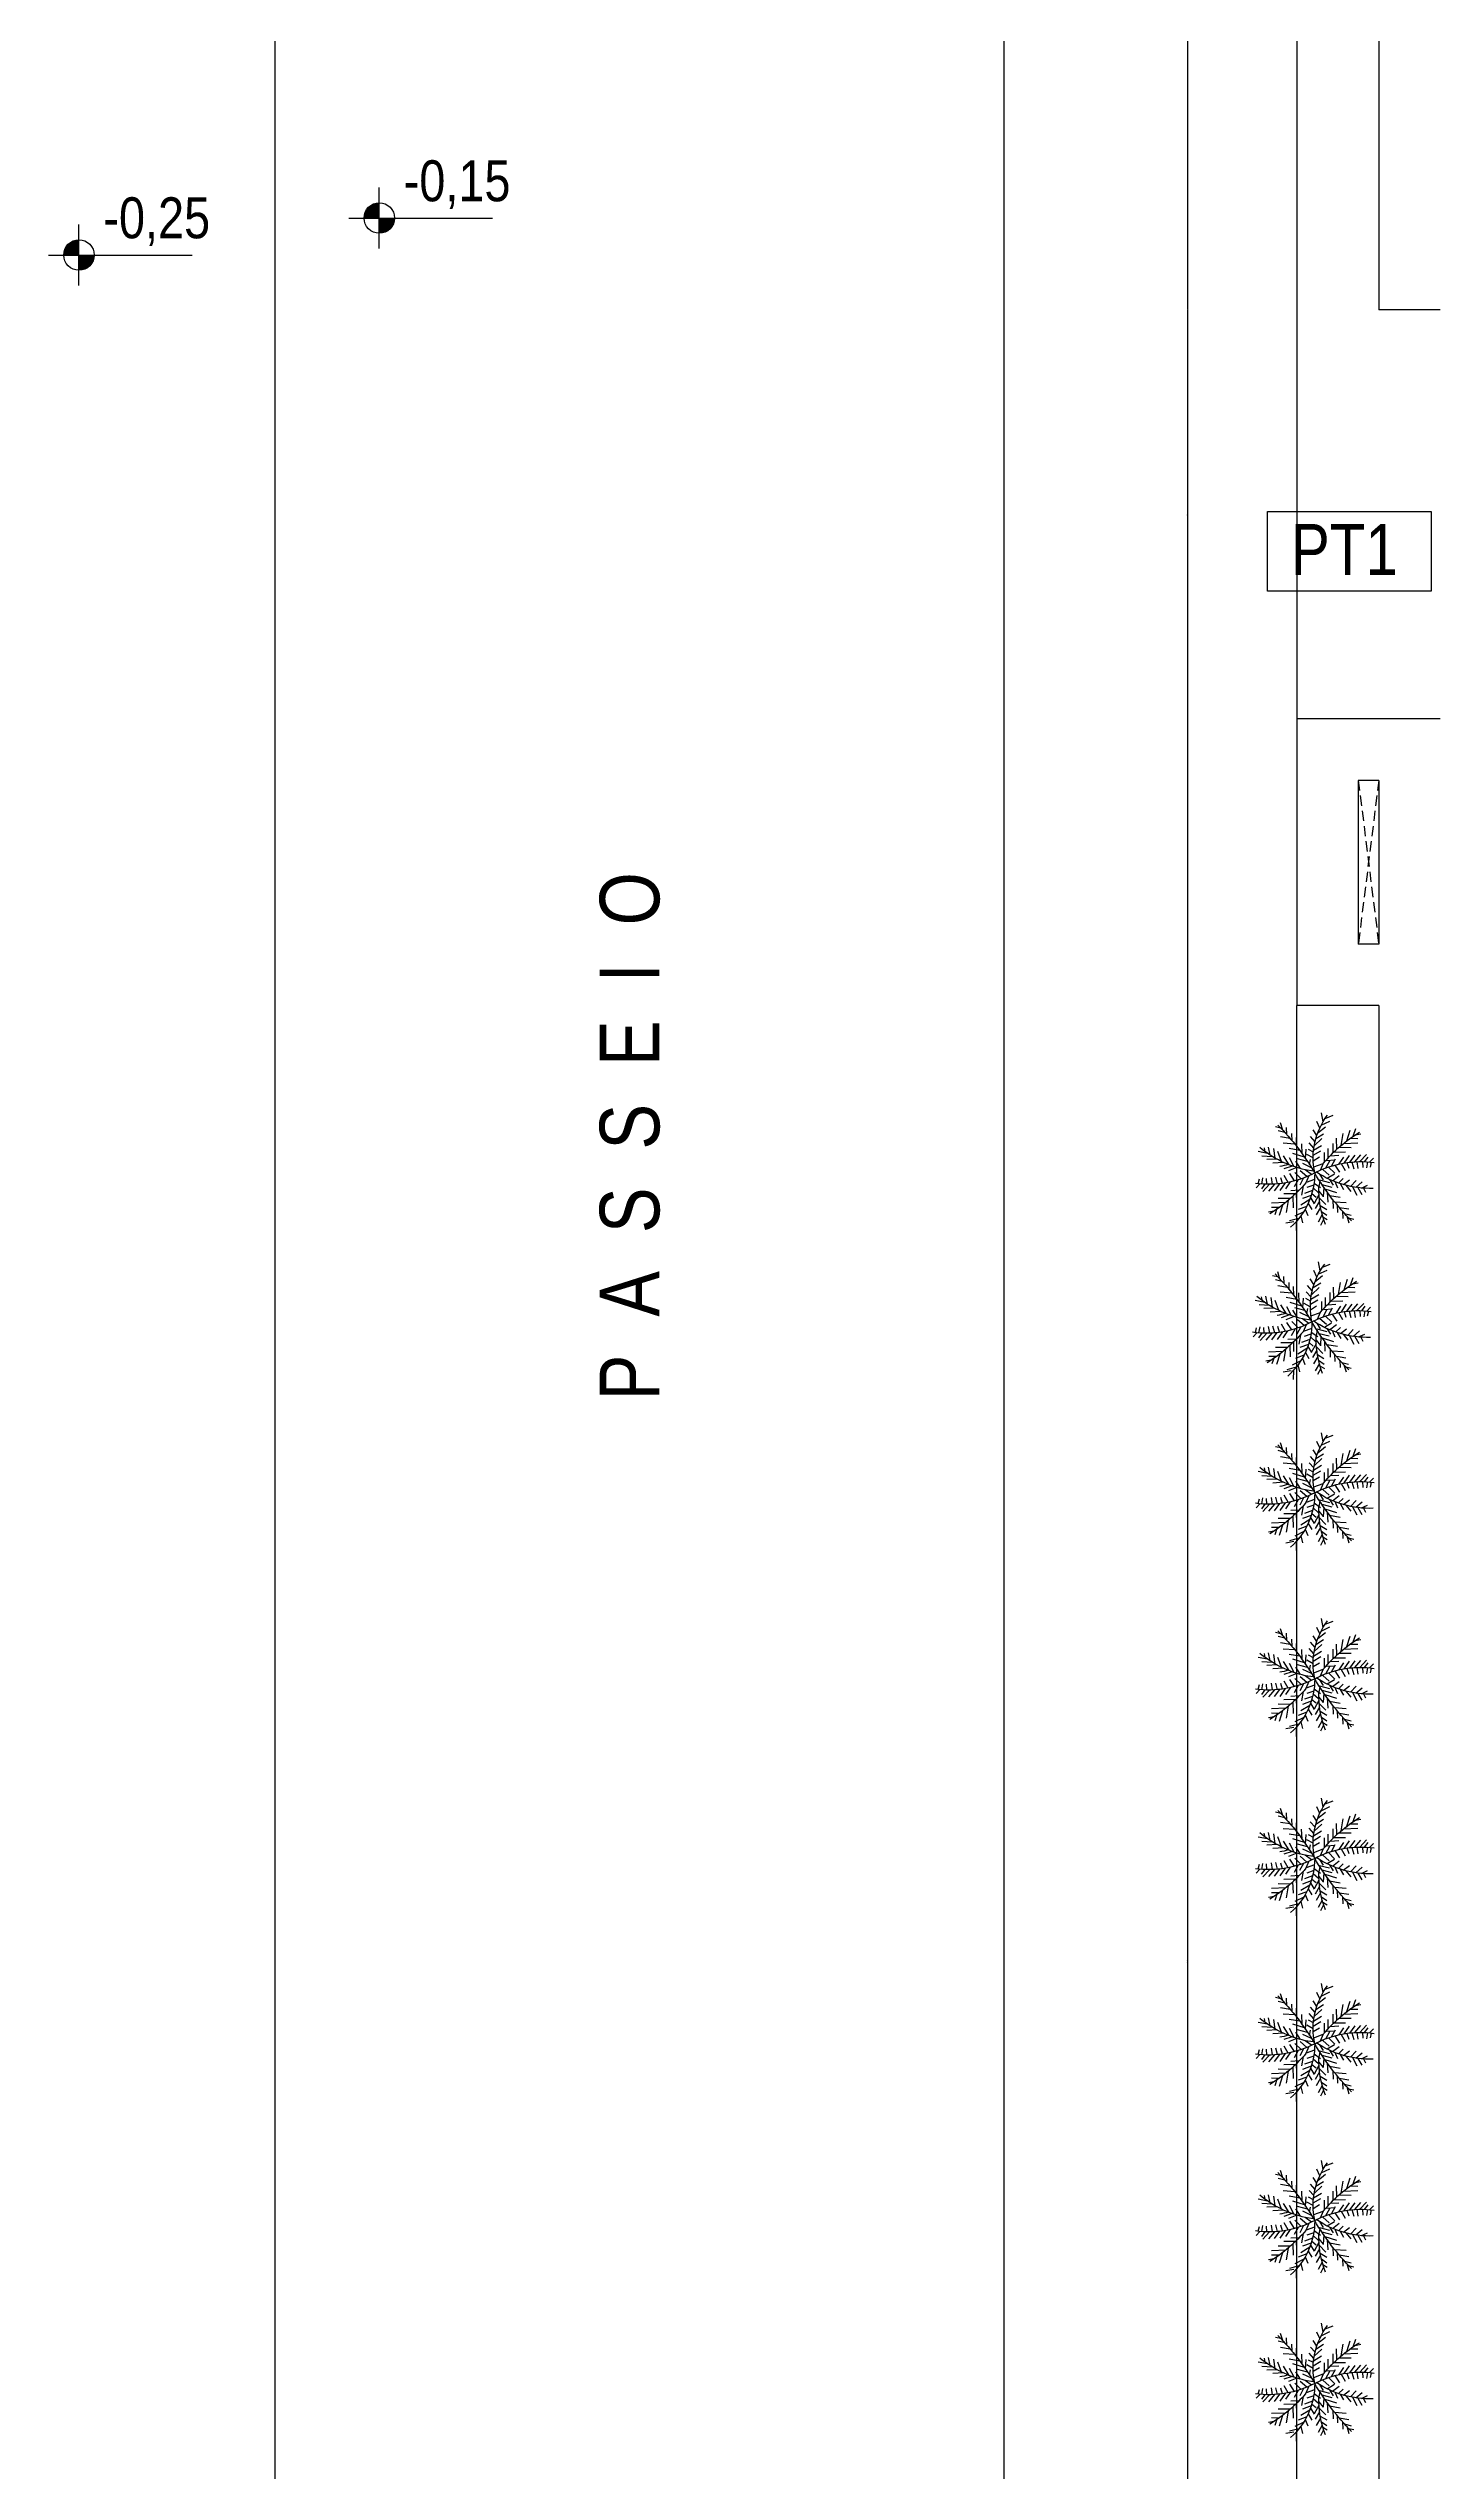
# Model space of a CAD drawing. Header units: millimetres. Extents: x -6300 to 1991, y -4770 to 4545.
# Drawn here: x -3025 to -2686, y -3688 to -3096 of the extents above; entities that cross this region are included whole.
import ezdxf
from ezdxf.enums import TextEntityAlignment as Align

# ---------------------------------------------------------------- set-up
doc = ezdxf.new("R2010")
doc.units = ezdxf.units.MM
doc.header["$LTSCALE"] = 20
doc.header["$MEASUREMENT"] = 0
doc.linetypes.add('HIDDEN2', pattern=[0.1875, 0.125, -0.0625])
doc.layers.get('0').update_dxf_attribs({"linetype": 'CONTINUOUS'})
doc.layers.get('DEFPOINTS').update_dxf_attribs({"linetype": 'CONTINUOUS'})
for name, color, linetype, lineweight in [('E-Pen-C', 4, 'CONTINUOUS', 15), ('E-Pen-G', 3, 'CONTINUOUS', 30), ('E-Txt-W', 7, 'CONTINUOUS', 20)]:
    doc.layers.add(name, color=color, linetype=linetype, lineweight=lineweight)
for name, color, linetype in [('E-txt-g', 3, 'CONTINUOUS'), ('HIDROSSANITÁRIO', 8, 'CONTINUOUS'), ('VE', 118, 'CONTINUOUS')]:
    doc.layers.add(name, color=color, linetype=linetype)
doc.styles.add('F2', font='ARIALN.TTF')
doc.styles.add('REG60', font='romans.shx', dxfattribs={"width": 0.8, "height": 0.15})
doc.styles.add('REG80', font='romans.shx', dxfattribs={"width": 0.8, "height": 0.2})
doc.dimstyles.new('DIMENSION-1', dxfattribs={"dimtxt": 0.145, "dimasz": 0.07, "dimexe": 1, "dimexo": 0, "dimgap": 0.12, "dimtad": 1, "dimzin": 7, "dimdsep": 46, "dimtxsty": 'F2', "dimblk1": 'TRACO', "dimblk2": 'TRACO', "dimsah": 1, "dimcen": 1, "dimse1": 1, "dimse2": 1, "dimclrd": 4, "dimclre": 256, "dimclrt": 4, "dimadec": 8, "dimazin": 0, "dimtfac": 1, "dimtix": 1, "dimtmove": 2, "dimatfit": 3, "dimldrblk": 'TRACO', "dimfxl": 1, "dimtolj": 1, "dimtzin": 0, "dimarcsym": 0})

# ---------------------------------------------------------------- blocks, each defined once
blk = doc.blocks.new('TXT-AMB75')
at = {"layer": 'E-txt-g', "style": 'REG80', "width": 0.8, "flags": 8}
blk.add_attdef('TXT', text='', height=0.2, dxfattribs=at).set_placement((0.0055, 0.2964), align=Align.CENTER)
at = {"layer": 'E-Txt-W', "style": 'REG60', "width": 0.8, "flags": 8}
blk.add_attdef('TXT', text='', height=0.15, dxfattribs=at).set_placement((0.0055, 0.0271), align=Align.CENTER)
blk = doc.blocks.new('NV')
at = {"color": 4, "linetype": 'ByBlock', "ltscale": 0.5}
for p, q in [((-1.4143, -0.1421), (-1.4143, 0.1067)), ((-1.5387, -0.0177), (-0.9535, -0.0177))]:
    blk.add_line(p, q, dxfattribs=at)
at = {"color": 4, "ltscale": 2.5}
blk.add_circle((-1.4143, -0.0177), 0.0622, dxfattribs=at)
at = {"color": 4}
for points in [[(-1.4143, -0.0177), (-1.4583, 0.0263), (-1.4765, -0.0177), (-1.4717, 0.0061)], [(-1.4143, -0.0177), (-1.4143, 0.0445), (-1.4583, 0.0263), (-1.4381, 0.0398)], [(-1.4143, -0.0177), (-1.3521, -0.0177), (-1.3703, -0.0617), (-1.3568, -0.0415)], [(-1.4143, -0.0177), (-1.3703, -0.0617), (-1.4143, -0.0799), (-1.3905, -0.0752)]]:
    blk.add_solid(points, dxfattribs=at)
at = {"layer": 'E-Txt-W', "color": 4, "ltscale": 2.5, "style": 'F2'}
blk.add_attdef('COTAPISO', (-1.3058, 0.0735), '', height=0.15, dxfattribs=at)
blk = doc.blocks.new('TRACO')
at = {"layer": 'E-Pen-C'}
for p, q in [((-1, 0), (1, 0)), ((0, 1), (0, -1))]:
    blk.add_line(p, q, dxfattribs=at)
at = {"layer": 'E-Pen-G'}
blk.add_line((-0.4, -0.4), (0.4, 0.4), dxfattribs=at)
blk = doc.blocks.new('*D1166')
at = {"layer": 'DEFPOINTS', "color": 0, "linetype": 'Continuous'}
for p in [(-2746.43, -3329.76), (-2719.71, -3329.76, -82.02), (-2719.71, -3797.17, -182.96)]:
    blk.add_point(p, dxfattribs=at)
at = {"layer": 'HIDROSSANITÁRIO', "color": 4, "linetype": 'Continuous', "lineweight": -2}
blk.add_line((-2746.43, -3797.1), (-2746.43, -3329.83), dxfattribs=at)
at = {"layer": 'HIDROSSANITÁRIO', "color": 4, "linetype": 'Continuous', "lineweight": -2, "xscale": 0.07, "yscale": 0.07, "zscale": 0.07}
for p, rotation in [((-2746.43, -3329.76), 90), ((-2746.43, -3797.17), 270)]:
    blk.add_blockref('TRACO', p, dxfattribs=dict(at, rotation=rotation))
at = {"layer": 'HIDROSSANITÁRIO', "color": 4, "linetype": 'Continuous', "insert": (-2746.63, -3563.47), "char_height": 0.145, "attachment_point": 5, "rotation": 90, "style": 'F2'}
blk.add_mtext('\\A1;467.41', dxfattribs=at)
blk = doc.blocks.new('*D1167')
at = {"layer": 'DEFPOINTS', "color": 0, "linetype": 'Continuous'}
for p in [(-2746.43, -3259.76), (-2719.71, -3259.76, -130.6), (-2719.71, -3329.76, -82.02)]:
    blk.add_point(p, dxfattribs=at)
at = {"layer": 'HIDROSSANITÁRIO', "color": 4, "linetype": 'Continuous', "lineweight": -2}
blk.add_line((-2746.43, -3329.69), (-2746.43, -3259.83), dxfattribs=at)
at = {"layer": 'HIDROSSANITÁRIO', "color": 4, "linetype": 'Continuous', "lineweight": -2, "xscale": 0.07, "yscale": 0.07, "zscale": 0.07}
for p, rotation in [((-2746.43, -3259.76), 90), ((-2746.43, -3329.76), 270)]:
    blk.add_blockref('TRACO', p, dxfattribs=dict(at, rotation=rotation))
at = {"layer": 'HIDROSSANITÁRIO', "color": 4, "linetype": 'Continuous', "insert": (-2746.63, -3294.76), "char_height": 0.145, "attachment_point": 5, "rotation": 90, "style": 'F2'}
blk.add_mtext('\\A1;70.00', dxfattribs=at)
blk = doc.blocks.new('*D1168')
at = {"layer": 'DEFPOINTS', "color": 0, "linetype": 'Continuous'}
for p in [(-2746.43, -3159.76), (-2699.71, -3159.76, -134.39), (-2719.71, -3259.76, -130.6)]:
    blk.add_point(p, dxfattribs=at)
at = {"layer": 'HIDROSSANITÁRIO', "color": 4, "linetype": 'Continuous', "lineweight": -2}
blk.add_line((-2746.43, -3259.69), (-2746.43, -3159.83), dxfattribs=at)
at = {"layer": 'HIDROSSANITÁRIO', "color": 4, "linetype": 'Continuous', "lineweight": -2, "xscale": 0.07, "yscale": 0.07, "zscale": 0.07}
for p, rotation in [((-2746.43, -3159.76), 90), ((-2746.43, -3259.76), 270)]:
    blk.add_blockref('TRACO', p, dxfattribs=dict(at, rotation=rotation))
at = {"layer": 'HIDROSSANITÁRIO', "color": 4, "linetype": 'Continuous', "insert": (-2746.63, -3209.76), "char_height": 0.145, "attachment_point": 5, "rotation": 90, "style": 'F2'}
blk.add_mtext('\\A1;100.00', dxfattribs=at)
blk = doc.blocks.new('*D1169')
at = {"layer": 'DEFPOINTS', "color": 0, "linetype": 'Continuous'}
for p in [(-2746.43, -3016.76), (-2699.71, -3016.76, -134.39), (-2699.71, -3159.76, -134.39)]:
    blk.add_point(p, dxfattribs=at)
at = {"layer": 'HIDROSSANITÁRIO', "color": 4, "linetype": 'Continuous', "lineweight": -2}
blk.add_line((-2746.43, -3159.69), (-2746.43, -3016.83), dxfattribs=at)
at = {"layer": 'HIDROSSANITÁRIO', "color": 4, "linetype": 'Continuous', "lineweight": -2, "xscale": 0.07, "yscale": 0.07, "zscale": 0.07}
for p, rotation in [((-2746.43, -3016.76), 90), ((-2746.43, -3159.76), 270)]:
    blk.add_blockref('TRACO', p, dxfattribs=dict(at, rotation=rotation))
at = {"layer": 'HIDROSSANITÁRIO', "color": 4, "linetype": 'Continuous', "insert": (-2746.63, -3088.26), "char_height": 0.145, "attachment_point": 5, "rotation": 90, "style": 'F2'}
blk.add_mtext('\\A1;143.00', dxfattribs=at)
blk = doc.blocks.new('*D1176')
at = {"layer": 'DEFPOINTS', "color": 0, "linetype": 'Continuous'}
for p in [(-2719.71, -1712.17, -182.96), (-2791.36, -3812.17), (-2719.71, -3812.17, -182.96)]:
    blk.add_point(p, dxfattribs=at)
at = {"layer": 'HIDROSSANITÁRIO', "color": 4, "linetype": 'Continuous', "lineweight": -2}
blk.add_line((-2791.36, -1712.24), (-2791.36, -3812.1), dxfattribs=at)
at = {"layer": 'HIDROSSANITÁRIO', "color": 4, "linetype": 'Continuous', "lineweight": -2, "xscale": 0.07, "yscale": 0.07, "zscale": 0.07}
for p, rotation in [((-2791.36, -1712.17), 90), ((-2791.36, -3812.17), 270)]:
    blk.add_blockref('TRACO', p, dxfattribs=dict(at, rotation=rotation))
at = {"layer": 'HIDROSSANITÁRIO', "color": 4, "linetype": 'Continuous', "insert": (-2791.55, -2762.17), "char_height": 0.145, "attachment_point": 5, "rotation": 90, "style": 'F2'}
blk.add_mtext('\\A1;2100.00', dxfattribs=at)
blk = doc.blocks.new('FLOR2')
at = {"layer": 'VE', "color": 8}
for p, q in [((-80.3, 253.3), (-101.6, 282.1)), ((-82.6, 266.8), (-71.8, 290.5)), ((53.2, 243.8), (73.7, 286)), ((-77.5, 238.1), (-64.7, 269)), ((53.7, 258.4), (40.8, 273)), ((52.3, 229.2), (26.3, 258.5)), ((51.1, 215.2), (79.6, 258.5)), ((-74.7, 224.4), (-101.7, 246.3)), ((-69.4, 199.7), (-47.7, 241.3)), ((49.4, 200.4), (16.6, 234.2)), ((48.1, 190.9), (79.6, 229.4)), ((-66.3, 186.3), (-93.5, 208.1)), ((-61.3, 166.2), (-30.7, 213.6)), ((43.9, 166.6), (16.6, 210)), ((42.1, 157.4), (74.8, 195.4)), ((187.8, 178.2), (161.1, 191.4)), ((197.1, 193.1), (174.8, 202.3)), ((-57.8, 153.1), (-91, 179.1)), ((-50.9, 128.4), (-27.3, 174.9)), ((34.9, 127.8), (16.6, 176)), ((174.2, 158.1), (152.7, 176.1)), ((193, 186.4), (218.9, 189.4)), ((179.9, 166.3), (207.2, 166.2)), ((-228.8, 121.8), (-258.8, 154)), ((-195.2, 116.4), (-211.3, 146.7)), ((-39.3, 91.1), (-19.9, 146.4)), ((27.5, 102.9), (6.9, 146.9)), ((157.5, 136.3), (134.7, 159.9)), ((166, 147.1), (213.3, 152.2)), ((-157.4, 106.1), (-168.5, 136.9)), ((-45.4, 110.2), (-82.7, 140.9)), ((30.7, 113.1), (65.1, 137.2)), ((141.8, 117.9), (121.5, 144.1)), ((-248.3, 123.4), (-282.9, 101.8)), ((-209.5, 119.1), (-251.1, 97.5)), ((-128.8, 95.1), (-135.3, 128.2)), ((105, 81.1), (89.8, 117)), ((125.4, 100.5), (108.7, 123.5)), ((150.9, 128.4), (195.6, 131.1)), ((-171.1, 110.4), (-216.8, 98.5)), ((-101.1, 81.5), (-107.5, 115.3)), ((-36.3, 82.2), (-75, 107.5)), ((-30.9, 66.6), (-12.1, 113)), ((17.2, 73.9), (2, 112.9)), ((23.1, 89.8), (60.2, 112.9)), ((134.9, 110.4), (178, 110.1)), ((-143, 100.9), (-184.2, 85)), ((-84.2, 71.5), (-80.2, 97.5)), ((-61, 55.7), (-56.7, 89.9)), ((81.1, 61.1), (66.9, 100.4)), ((115.6, 91), (160.4, 89.1)), ((-110.7, 86.6), (-160.6, 77.4)), ((-91.7, 76.1), (-133.4, 59.7)), ((-18.6, 33.4), (-9.2, 79.1)), ((54.7, 41.9), (48.8, 84.2)), ((97.7, 74.8), (137.5, 72.5)), ((189.8, 32.5), (233.7, 85.8)), ((-71.4, 63.1), (-110.4, 47.3)), ((-25, 50.2), (-47.6, 61.3)), ((28.8, 25.6), (25.9, 67.6)), ((127.7, 19.7), (162.5, 64.9)), ((161.6, 26), (195.9, 72.7)), ((228.3, 43.3), (249.4, 72.6)), ((256.3, 52.6), (276.4, 71.1)), ((-50.4, 47.4), (-82.6, 34.3)), ((-11.4, 15.4), (7.9, 51.4)), ((7.7, 13.9), (7.9, 51.4)), ((67, 50.6), (105.8, 45.4)), ((103.6, 16.2), (129.9, 47.5)), ((234.1, 50.4), (269.5, 38.8)), ((43.6, 34.6), (82.9, 28.8)), ((209.1, 37.6), (258.9, 19.8)), ((-162.2, -10.6), (-203.9, 23.1)), ((-138.3, -6.5), (-174.5, 20.9)), ((-104.1, -2.9), (-140.4, 24.4)), ((-79, 0.2), (-115.2, 27.6)), ((-27.9, 27.5), (-69, 0.4)), ((19.5, 20.2), (55.1, 11.7)), ((122.9, 19), (159.1, -8.4)), ((146.8, 23), (188.6, -10.7)), ((175.1, 28.9), (226.4, 2.4)), ((-190.4, -16.5), (-241.7, 10.1)), ((-34.8, -7.8), (-70.5, 0.7)), ((17.8, -11.5), (53.6, 12.1)), ((74.5, 13.1), (115.2, -7.4)), ((-224.4, -25.1), (-274.3, -7.4)), ((-176.9, -13.5), (-211.2, -60.3)), ((-143.1, -7.2), (-177.8, -52.5)), ((-119, -3.8), (-145.3, -35)), ((-90.2, -2.9), (-116.5, -34.1)), ((42.4, -25.6), (71.3, -6.3)), ((66.1, -36.8), (101.2, -13.5)), ((-260.6, -36.3), (-297.5, -24.2)), ((-205.1, -20), (-249, -73.3)), ((-59, -22.2), (-98.2, -16.3)), ((-43.8, -14.7), (-40.9, -56.7)), ((-17.4, -15.4), (-5.3, -45.9)), ((32.9, -20.5), (32.1, -58.5)), ((88.6, -45.5), (126.2, -21)), ((240.1, -54.5), (268.6, -27.6)), ((-271.7, -40.1), (-291.8, -58.6)), ((-243.7, -30.8), (-264.8, -60.1)), ((-82.4, -38.1), (-121.1, -32.9)), ((-70, -29.4), (-64.1, -71.7)), ((5.3, -32.4), (-13.4, -78.7)), ((9.6, -37.7), (32.3, -48.8)), ((54.4, -31.5), (57.1, -66)), ((80.3, -42.5), (81.7, -68.7)), ((109.3, -51.9), (156.4, -33)), ((143.9, -59.5), (181, -35.7)), ((173.3, -63.2), (215.7, -42.4)), ((212.6, -64.1), (249.1, -34.6)), ((-96.4, -48.6), (-82.2, -87.9)), ((-23.5, -56.8), (-61.5, -71.9)), ((15.6, -54.2), (-3.2, -100.5)), ((98.9, -48.8), (111.9, -80.7)), ((128.7, -56.7), (141.8, -87.8)), ((-113, -62.3), (-152.8, -60)), ((-120.3, -68.7), (-105.1, -104.5)), ((-25.5, -69.9), (-13.5, -100.4)), ((21, -69.7), (59.6, -95)), ((50.8, -62.6), (58.9, -94.5)), ((159, -61.7), (176, -89.7)), ((198, -64.3), (219.9, -90.7)), ((232.1, -62.8), (267.9, -88.5)), ((-131, -78.5), (-175.7, -76.6)), ((-28.9, -84.6), (-68.3, -95.7)), ((23.9, -78.7), (4.6, -133.9)), ((64.2, -73.5), (111.4, -79.4)), ((74.6, -82.5), (81.9, -127.1)), ((-150.3, -97.9), (-193.3, -97.6)), ((-140.7, -88), (-124, -111.1)), ((-31.5, -100), (-16.7, -124.3)), ((30, -97.7), (67.4, -128.4)), ((87.1, -94.1), (128.1, -98.7)), ((-166.3, -115.9), (-211, -118.7)), ((-157.1, -105.4), (-136.8, -131.7)), ((-37.2, -114.1), (-68.5, -119.5)), ((35.5, -115.9), (12, -162.5)), ((101.9, -109), (98.1, -145.2)), ((108.6, -116.2), (149.5, -121.2)), ((-172.9, -123.8), (-150, -147.4)), ((-39.9, -122.1), (-27.9, -152.6)), ((120.9, -130.2), (119.1, -162.8)), ((-181.4, -134.6), (-228.6, -139.7)), ((-189.5, -145.7), (-168.1, -163.6)), ((-45.5, -137.8), (-81, -147.5)), ((42.5, -140.6), (75.6, -166.6)), ((131.2, -142.8), (171.4, -148.5)), ((-195.2, -153.8), (-222.5, -153.8)), ((-50.1, -149.5), (-40.8, -185.5)), ((45.9, -153.7), (15.3, -201.1)), ((137.7, -151.4), (134.9, -176.1)), ((-208.4, -174), (-234.3, -177)), ((-203.2, -165.8), (-176.5, -178.9)), ((-59.4, -170.6), (-98.3, -175.1)), ((50.9, -173.8), (78.2, -195.6)), ((145.5, -162.1), (177.9, -167.4)), ((-212.4, -180.7), (-190.1, -189.9)), ((-63.4, -178.9), (-44, -219.3)), ((54.1, -187.2), (32.4, -228.8)), ((-71.3, -194.2), (-110.7, -203.1)), ((-75.6, -202), (-60.4, -237.2)), ((-84.5, -217), (-113.5, -232.1)), ((59.4, -211.9), (86.4, -233.9)), ((-90.3, -226.2), (-80.6, -245)), ((62.1, -225.6), (49.4, -256.6)), ((64.9, -240.8), (86.2, -269.6)), ((67.3, -254.3), (56.5, -278))]:
    blk.add_line(p, q, dxfattribs=at)
for centre, radius, start, end in [((1087.9, 462.4), 1186.7, 188.516, 202.6061), ((-486.5, 269.5), 540.3, 336.1944, 2.2987), ((-211.8, 435.3), 475.2, 295.4351, 330.987), ((-111.8, 349.6), 262, 304.4561, 313.2891), ((-266.2, -219.1), 342.9, 41.079, 90.2435), ((11.4, 742.8), 732.4, 273.4205, 291.3892), ((-26.8, -730.3), 732.4, 93.4205, 111.3892), ((196.4, -422.9), 475.2, 115.4351, 150.987), ((-481.7, 27.7), 466.5, 321.3423, 356.988), ((200.6, 278.7), 342.9, 232.5988, 281.7634), ((-1103.2, -449.9), 1186.7, 8.516, 22.6061), ((-241, -435.3), 473.3, 32.1218, 54.7349)]:
    blk.add_arc(centre, radius, start, end, dxfattribs=at)

msp = doc.modelspace()

# ---------------------------------------------------------------- linework, layer by layer
at = {"layer": 'HIDROSSANITÁRIO', "color": 8, "linetype": 'Continuous'}
for p, q in [((-2969.708, -1712.168), (-2969.708, -3812.168)), ((-2719.708, -2266.398, -18.145), (-2719.708, -3259.763, 52.365)), ((-2699.708, -3016.763), (-2699.708, -3159.763)), ((-2684.708, -3159.763, 48.576), (-2699.708, -3159.763, 48.576)), ((-2719.708, -3259.763, 52.365), (-2719.708, -3329.763, 52.365)), ((-2684.708, -3259.763, 48.576), (-2719.708, -3259.763, 100.94)), ((-2684.708, -3259.763, 48.576), (-2699.708, -3259.763, 48.576)), ((-2704.708, -3274.763, 52.365), (-2704.708, -3314.763, 52.365)), ((-2699.708, -3274.763, 48.576), (-2704.708, -3274.763, 100.94)), ((-2699.708, -3274.763), (-2699.708, -3314.763)), ((-2699.708, -3314.763, 48.576), (-2704.708, -3314.763, 100.94)), ((-2699.708, -3329.763, 48.576), (-2719.708, -3329.763, 100.94)), ((-2719.708, -3797.168), (-2719.708, -3329.763, 52.365)), ((-2699.708, -3329.763, 48.576), (-2699.708, -3797.168))]:
    msp.add_line(p, q, dxfattribs=at)
at = {"layer": 'HIDROSSANITÁRIO', "color": 8, "linetype": 'HIDDEN2'}
for p, q in [((-2704.708, -3274.763, 52.365), (-2699.708, -3314.763)), ((-2699.708, -3274.763, 48.576), (-2704.708, -3314.763, 52.365))]:
    msp.add_line(p, q, dxfattribs=at)
at = {"layer": 'HIDROSSANITÁRIO', "color": 8}
msp.add_lwpolyline([(-2726.949, -3209.025), (-2686.92, -3209.025), (-2686.92, -3228.491), (-2726.949, -3228.491)], close=True, dxfattribs=at)

# ---------------------------------------------------------------- block references
ref = msp.add_blockref('NV', (-2859.28, -3136.251), dxfattribs=dict(at, xscale=60, yscale=60, zscale=60))
ref.add_attrib('COTAPISO', '-0,15', (-2938.164, -3133.218), dxfattribs={"layer": 'E-Txt-W', "color": 4, "ltscale": 2.5, "height": 10, "style": 'F2'})
ref = msp.add_blockref('NV', (-2932.734, -3145.293), dxfattribs=dict(at, xscale=60, yscale=60, zscale=60))
ref.add_attrib('COTAPISO', '-0,25', (-3011.619, -3142.261), dxfattribs={"layer": 'E-Txt-W', "color": 4, "ltscale": 2.5, "height": 10, "style": 'F2'})
at = {"layer": 'HIDROSSANITÁRIO', "color": 8, "ltscale": 0.35, "extrusion": (0, 0, -1), "rotation": 306.8674586725334}
for p, xscale, yscale, zscale in [((2650.73, -3307.948), 0.1015840794525151, 0.1015840794525151, -0.1015840794525151), ((2551.031, -3469.193), 0.4063363178100604, 0.4063363178100604, -0.4063363178100604), ((2715.353, -3371.224), 0.05079203972625755, 0.05079203972625755, -0.05079203972625755), ((2716.037, -3407.638, -182.961), 0.05079203972625755, 0.05079203972625755, -0.05079203972625755), ((2715.353, -3449.427), 0.05079203972625755, 0.05079203972625755, -0.05079203972625755), ((2715.353, -3494.851), 0.05079203972625755, 0.05079203972625755, -0.05079203972625755), ((2538.105, -3677.564), 0.4063363178100604, 0.4063363178100604, -0.4063363178100604), ((2715.357, -3538.755, -182.961), 0.05079203972625755, 0.05079203972625755, -0.05079203972625755), ((2715.353, -3584.064), 0.05079203972625755, 0.05079203972625755, -0.05079203972625755), ((2715.353, -3627.291), 0.05079203972625755, 0.05079203972625755, -0.05079203972625755), ((2715.353, -3667.102), 0.05079203972625755, 0.05079203972625755, -0.05079203972625755)]:
    msp.add_blockref('FLOR2', p, dxfattribs=dict(at, xscale=xscale, yscale=yscale, zscale=zscale))
at = {"layer": 'HIDROSSANITÁRIO', "color": 8}
ref = msp.add_blockref('TXT-AMB75', (-2854.034, -3362.14), dxfattribs=dict(at, xscale=72.9, yscale=72.9, zscale=72.9, rotation=89.99999999999999))
ref.add_attrib('TXT', 'P  A  S  S  E  I  O', dxfattribs={"layer": 'E-txt-g', "color": 2, "height": 14.58, "rotation": 90, "style": 'F2'}).set_placement((-2875.644, -3361.742), align=Align.CENTER)

# ---------------------------------------------------------------- texts
at = {"layer": 'HIDROSSANITÁRIO', "color": 8, "linetype": 'Continuous', "style": 'F2'}
msp.add_text('PT1', height=12.4603, dxfattribs=at).set_placement((-2721.194, -3212.103), align=Align.TOP_LEFT)

# ---------------------------------------------------------------- dimensions: what is measured, and where the dimension line sits
at = {"layer": 'HIDROSSANITÁRIO', "color": 8, "linetype": 'Continuous'}
for base, p1, p2, picture, middle in [((-2791.358, -3812.168, 182.961), (-2719.708, -1712.168), (-2719.708, -3812.168), '*D1176', (-2791.552, -2762.168, 182.961)), ((-2746.433, -3016.763, 182.961), (-2699.708, -3159.763, 48.576), (-2699.708, -3016.763, 48.576), '*D1169', (-2746.627, -3088.263, 182.961)), ((-2746.433, -3159.763, 182.961), (-2719.708, -3259.763, 52.365), (-2699.708, -3159.763, 48.576), '*D1168', (-2746.627, -3209.763, 182.961)), ((-2746.433, -3259.763, 182.961), (-2719.708, -3329.763, 100.94), (-2719.708, -3259.763, 52.365), '*D1167', (-2746.627, -3294.763, 182.961)), ((-2746.43335, -3329.76309, 182.96107), (-2719.7078, -3797.16813), (-2719.7078, -3329.76309, 100.94039), '*D1166', (-2746.62739, -3563.46561, 182.96107))]:
    dim = msp.add_linear_dim(base=base, p1=p1, p2=p2, angle=90, dimstyle='DIMENSION-1', override={"dimfxl": 0.06}, dxfattribs=at)
    dim.commit()
    dim.dimension.update_dxf_attribs({"geometry": picture, "text_midpoint": middle})

doc.saveas('drawing.dxf')
